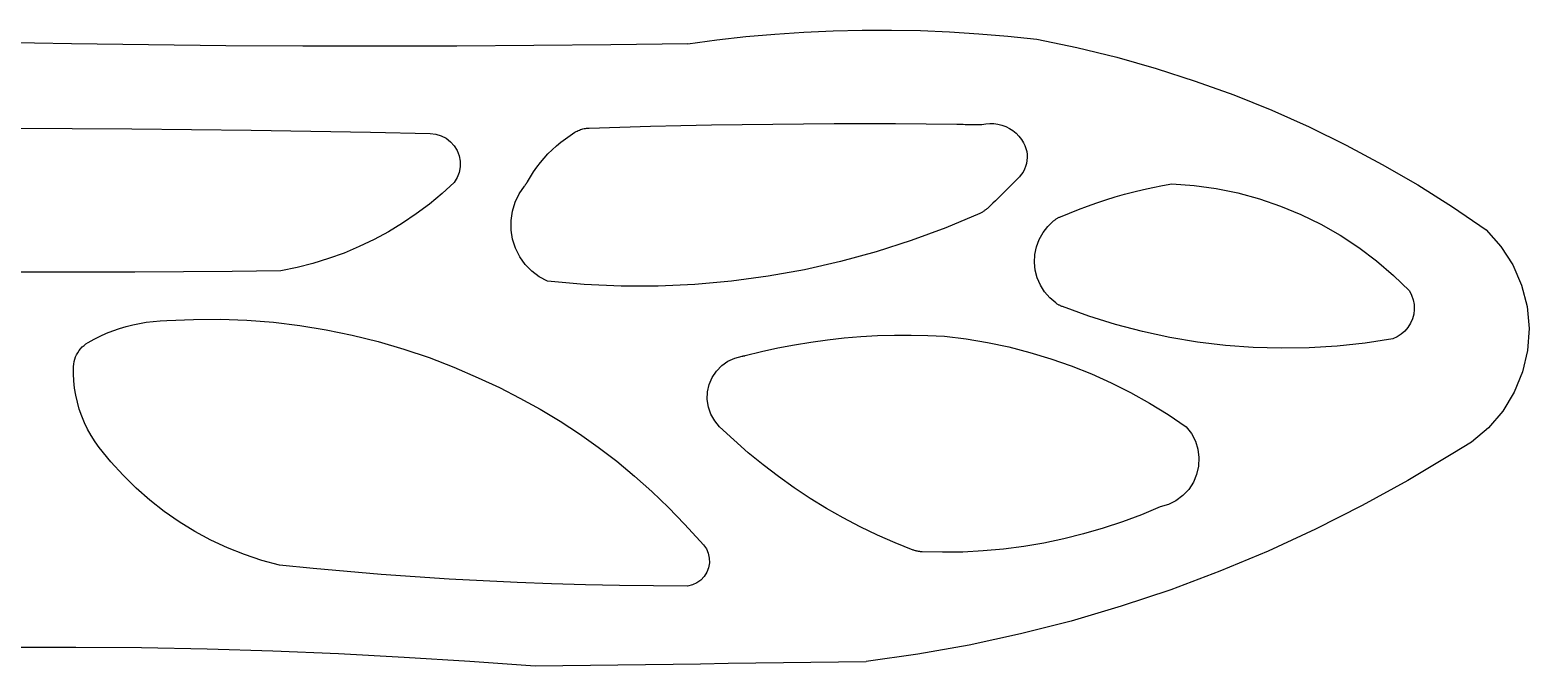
# Model space of a CAD drawing. Header units: millimetres. Extents: x -22 to 17.5, y -7.2 to 9.5.
# Drawn here: x -14.11 to -7.79, y 5.86 to 8.54 of the extents above; entities that cross this region are included whole.
import ezdxf

# ---------------------------------------------------------------- set-up
doc = ezdxf.new("R2010")
doc.units = ezdxf.units.MM
doc.header["$MEASUREMENT"] = 0
doc.layers.get('0').update_dxf_attribs({"linetype": 'CONTINUOUS', "true_color": 0xffffff})

msp = doc.modelspace()

# ---------------------------------------------------------------- linework, layer by layer
for p, q in [((-10.8477, 8.5331), (-10.7249, 8.5387)), ((-10.7249, 8.5387), (-10.6021, 8.5416)), ((-10.6021, 8.5416), (-10.4792, 8.5418)), ((-10.4792, 8.5418), (-10.3563, 8.5394)), ((-10.3563, 8.5394), (-10.2335, 8.5342)), ((-10.2335, 8.5342), (-10.1108, 8.5264)), ((-13.9357, 8.4832), (-14.2606, 8.4889)), ((-13.6109, 8.4788), (-13.9357, 8.4832)), ((-13.286, 8.4756), (-13.6109, 8.4788)), ((-12.9611, 8.4738), (-13.286, 8.4756)), ((-12.6362, 8.4732), (-12.9611, 8.4738)), ((-12.3114, 8.474), (-12.6362, 8.4732)), ((-11.9865, 8.476), (-12.3114, 8.474)), ((-11.6616, 8.4793), (-11.9865, 8.476)), ((-11.3368, 8.4839), (-11.6616, 8.4793)), ((-11.3368, 8.4839), (-11.2149, 8.5002)), ((-11.2149, 8.5002), (-11.0928, 8.5138)), ((-11.0928, 8.5138), (-10.9704, 8.5248)), ((-10.9704, 8.5248), (-10.8477, 8.5331)), ((-10.1108, 8.5264), (-9.9883, 8.5159)), ((-9.9883, 8.5159), (-9.8661, 8.5027)), ((-9.8661, 8.5027), (-9.6968, 8.4678)), ((-9.6968, 8.4678), (-9.5288, 8.4269)), ((-9.5288, 8.4269), (-9.3624, 8.3799)), ((-9.3624, 8.3799), (-9.1978, 8.327)), ((-9.1978, 8.327), (-9.0352, 8.2683)), ((-9.0352, 8.2683), (-8.8748, 8.2037)), ((-8.8748, 8.2037), (-8.7169, 8.1334)), ((-14.185, 8.129), (-13.9334, 8.1275)), ((-13.9334, 8.1275), (-13.6817, 8.1253)), ((-13.6817, 8.1253), (-13.4301, 8.1226)), ((-13.4301, 8.1226), (-13.1784, 8.1194)), ((-13.1784, 8.1194), (-12.9268, 8.1155)), ((-12.9268, 8.1155), (-12.6751, 8.1111)), ((-12.6751, 8.1111), (-12.4235, 8.1061)), ((-12.4235, 8.1061), (-12.4002, 8.1035)), ((-12.4002, 8.1035), (-12.3777, 8.0967)), ((-12.3777, 8.0967), (-12.3568, 8.0859)), ((-11.8538, 8.0841), (-11.8339, 8.0981)), ((-11.8339, 8.0981), (-11.8133, 8.1112)), ((-11.8133, 8.1112), (-11.8088, 8.1138)), ((-11.8088, 8.1138), (-11.8042, 8.1163)), ((-11.8042, 8.1163), (-11.7994, 8.1185)), ((-11.7994, 8.1185), (-11.7946, 8.1205)), ((-11.7946, 8.1205), (-11.7897, 8.1223)), ((-11.7897, 8.1223), (-11.7847, 8.1239)), ((-11.7847, 8.1239), (-11.7796, 8.1253)), ((-11.7796, 8.1253), (-11.7745, 8.1265)), ((-11.7745, 8.1265), (-11.7694, 8.1274)), ((-11.7694, 8.1274), (-11.7642, 8.1282)), ((-11.7642, 8.1282), (-11.759, 8.1287)), ((-11.759, 8.1287), (-11.7537, 8.129)), ((-11.7537, 8.129), (-11.6246, 8.133)), ((-11.6246, 8.133), (-11.4954, 8.1365)), ((-11.4954, 8.1365), (-11.3662, 8.1396)), ((-11.3662, 8.1396), (-11.2369, 8.1422)), ((-11.2369, 8.1422), (-11.1077, 8.1443)), ((-11.1077, 8.1443), (-10.9785, 8.1459)), ((-10.9785, 8.1459), (-10.8492, 8.147)), ((-10.8492, 8.147), (-10.72, 8.1477)), ((-10.72, 8.1477), (-10.5907, 8.1479)), ((-10.5907, 8.1479), (-10.4615, 8.1476)), ((-10.4615, 8.1476), (-10.3323, 8.1468)), ((-10.3323, 8.1468), (-10.203, 8.1455)), ((-10.203, 8.1455), (-10.1943, 8.1452)), ((-10.1943, 8.1452), (-10.1856, 8.1449)), ((-10.1856, 8.1449), (-10.1768, 8.1446)), ((-10.1768, 8.1446), (-10.1681, 8.1444)), ((-10.1681, 8.1444), (-10.1594, 8.1442)), ((-10.1594, 8.1442), (-10.1506, 8.144)), ((-10.1506, 8.144), (-10.1419, 8.1439)), ((-10.1419, 8.1439), (-10.1332, 8.1438)), ((-10.1332, 8.1438), (-10.1245, 8.1437)), ((-10.1245, 8.1437), (-10.1157, 8.1437)), ((-10.1157, 8.1437), (-10.107, 8.1436)), ((-10.107, 8.1436), (-10.0983, 8.1437)), ((-10.0983, 8.1437), (-10.0813, 8.1469)), ((-10.0813, 8.1469), (-10.064, 8.1483)), ((-10.064, 8.1483), (-10.0468, 8.1478)), ((-10.0468, 8.1478), (-10.0296, 8.1454)), ((-10.0296, 8.1454), (-10.0129, 8.1411)), ((-10.0129, 8.1411), (-9.9967, 8.1351)), ((-9.9967, 8.1351), (-9.9812, 8.1273)), ((-9.9812, 8.1273), (-9.9667, 8.1179)), ((-9.9667, 8.1179), (-9.9534, 8.1069)), ((-9.9534, 8.1069), (-9.9412, 8.0946)), ((-9.9412, 8.0946), (-9.9306, 8.081)), ((-8.7169, 8.1334), (-8.5616, 8.0574)), ((-12.3568, 8.0859), (-12.3382, 8.0715)), ((-12.3382, 8.0715), (-12.3225, 8.054)), ((-12.3225, 8.054), (-12.3103, 8.0339)), ((-12.3103, 8.0339), (-12.3019, 8.0119)), ((-11.9271, 8.02), (-11.9098, 8.0372)), ((-11.9098, 8.0372), (-11.8918, 8.0536)), ((-11.8918, 8.0536), (-11.8732, 8.0693)), ((-11.8732, 8.0693), (-11.8538, 8.0841)), ((-9.9306, 8.081), (-9.9214, 8.0663)), ((-9.9214, 8.0663), (-9.9158, 8.0548)), ((-9.9158, 8.0548), (-9.9115, 8.0427)), ((-9.9115, 8.0427), (-9.9084, 8.0302)), ((-9.9084, 8.0302), (-9.9067, 8.0175)), ((-8.5616, 8.0574), (-8.4091, 7.976)), ((-12.3019, 8.0119), (-12.2976, 7.9888)), ((-12.2976, 7.9653), (-12.3019, 7.9422)), ((-12.2976, 7.9888), (-12.2976, 7.9653)), ((-11.9741, 7.9641), (-11.9592, 7.9834)), ((-11.9592, 7.9834), (-11.9435, 8.002)), ((-11.9435, 8.002), (-11.9271, 8.02)), ((-9.9131, 7.9669), (-9.9179, 7.955)), ((-9.9095, 7.9792), (-9.9131, 7.9669)), ((-9.9072, 7.9919), (-9.9095, 7.9792)), ((-9.9063, 8.0047), (-9.9072, 7.9919)), ((-9.9067, 8.0175), (-9.9063, 8.0047)), ((-8.4091, 7.976), (-8.2596, 7.8891)), ((-12.3103, 7.9202), (-12.3225, 7.9001)), ((-12.3019, 7.9422), (-12.3103, 7.9202)), ((-12.0153, 7.8995), (-12.0144, 7.901)), ((-12.0144, 7.901), (-12.0135, 7.9026)), ((-12.0135, 7.9026), (-12.0013, 7.9237)), ((-12.0013, 7.9237), (-11.9881, 7.9442)), ((-11.9881, 7.9442), (-11.9741, 7.9641)), ((-9.9504, 7.9119), (-9.9613, 7.9005)), ((-9.9395, 7.9233), (-9.9504, 7.9119)), ((-9.9312, 7.9331), (-9.9395, 7.9233)), ((-9.924, 7.9437), (-9.9312, 7.9331)), ((-9.9179, 7.955), (-9.924, 7.9437)), ((-12.3736, 7.8532), (-12.427, 7.8089)), ((-12.3225, 7.9001), (-12.3736, 7.8532)), ((-12.0655, 7.8163), (-12.0481, 7.8521)), ((-12.0481, 7.8521), (-12.0256, 7.8847)), ((-12.0256, 7.8847), (-12.0244, 7.8861)), ((-12.0244, 7.8861), (-12.0233, 7.8876)), ((-12.0233, 7.8876), (-12.0223, 7.889)), ((-12.0223, 7.889), (-12.0212, 7.8904)), ((-12.0212, 7.8904), (-12.0202, 7.8919)), ((-12.0202, 7.8919), (-12.0191, 7.8934)), ((-12.0191, 7.8934), (-12.0182, 7.8949)), ((-12.0182, 7.8949), (-12.0172, 7.8964)), ((-12.0172, 7.8964), (-12.0162, 7.8979)), ((-12.0162, 7.8979), (-12.0153, 7.8995)), ((-10.0169, 7.8446), (-10.0282, 7.8337)), ((-10.0056, 7.8557), (-10.0169, 7.8446)), ((-9.9944, 7.8668), (-10.0056, 7.8557)), ((-9.9833, 7.8779), (-9.9944, 7.8668)), ((-9.9723, 7.8892), (-9.9833, 7.8779)), ((-9.9613, 7.9005), (-9.9723, 7.8892)), ((-9.5744, 7.8268), (-9.5353, 7.8388)), ((-9.5353, 7.8388), (-9.4959, 7.85)), ((-9.4959, 7.85), (-9.4563, 7.8605)), ((-9.4563, 7.8605), (-9.4164, 7.8701)), ((-9.4164, 7.8701), (-9.3764, 7.879)), ((-9.3764, 7.879), (-9.3363, 7.8871)), ((-9.3363, 7.8871), (-9.296, 7.8943)), ((-9.296, 7.8943), (-9.2025, 7.8872)), ((-9.2025, 7.8872), (-9.1097, 7.8742)), ((-9.1097, 7.8742), (-9.0178, 7.8553)), ((-9.0178, 7.8553), (-8.9274, 7.8307)), ((-8.2596, 7.8891), (-8.1133, 7.7969)), ((-12.427, 7.8089), (-12.4825, 7.7673)), ((-12.0829, 7.7391), (-12.0771, 7.7784)), ((-12.0771, 7.7784), (-12.0655, 7.8163)), ((-10.0952, 7.7752), (-10.098, 7.7736)), ((-10.0924, 7.7768), (-10.0952, 7.7752)), ((-10.0896, 7.7786), (-10.0924, 7.7768)), ((-10.0869, 7.7804), (-10.0896, 7.7786)), ((-10.0843, 7.7823), (-10.0869, 7.7804)), ((-10.0817, 7.7843), (-10.0843, 7.7823)), ((-10.0791, 7.7863), (-10.0817, 7.7843)), ((-10.0767, 7.7884), (-10.0791, 7.7863)), ((-10.0742, 7.7906), (-10.0767, 7.7884)), ((-10.0626, 7.8012), (-10.0742, 7.7906)), ((-10.0511, 7.812), (-10.0626, 7.8012)), ((-10.0396, 7.8228), (-10.0511, 7.812)), ((-10.0282, 7.8337), (-10.0396, 7.8228)), ((-9.7285, 7.771), (-9.6904, 7.7861)), ((-9.6904, 7.7861), (-9.652, 7.8004)), ((-9.652, 7.8004), (-9.6134, 7.814)), ((-9.6134, 7.814), (-9.5744, 7.8268)), ((-8.9274, 7.8307), (-8.8387, 7.8005)), ((-8.8387, 7.8005), (-8.752, 7.7646)), ((-8.1133, 7.7969), (-7.9705, 7.6995)), ((-12.5399, 7.7284), (-12.5992, 7.6924)), ((-12.4825, 7.7673), (-12.5399, 7.7284)), ((-12.0826, 7.6994), (-12.0829, 7.7391)), ((-10.1067, 7.7692), (-10.25, 7.7087)), ((-10.1038, 7.7706), (-10.1067, 7.7692)), ((-10.1009, 7.772), (-10.1038, 7.7706)), ((-10.098, 7.7736), (-10.1009, 7.772)), ((-9.8396, 7.6885), (-9.8193, 7.7147)), ((-9.8193, 7.7147), (-9.7952, 7.7376)), ((-9.7952, 7.7376), (-9.793, 7.7394)), ((-9.793, 7.7394), (-9.7908, 7.7411)), ((-9.7908, 7.7411), (-9.7885, 7.7427)), ((-9.7885, 7.7427), (-9.7861, 7.7444)), ((-9.7861, 7.7444), (-9.7838, 7.7459)), ((-9.7838, 7.7459), (-9.7814, 7.7474)), ((-9.7814, 7.7474), (-9.7789, 7.7488)), ((-9.7789, 7.7488), (-9.7765, 7.7502)), ((-9.7765, 7.7502), (-9.774, 7.7516)), ((-9.774, 7.7516), (-9.7714, 7.7528)), ((-9.7714, 7.7528), (-9.7689, 7.754)), ((-9.7689, 7.754), (-9.7663, 7.7552)), ((-9.7663, 7.7552), (-9.7285, 7.771)), ((-8.752, 7.7646), (-8.6679, 7.7234)), ((-8.6679, 7.7234), (-8.5864, 7.677)), ((-12.6602, 7.6594), (-12.7228, 7.6294)), ((-12.5992, 7.6924), (-12.6602, 7.6594)), ((-12.0763, 7.6602), (-12.0826, 7.6994)), ((-12.064, 7.6225), (-12.0763, 7.6602)), ((-10.3958, 7.6546), (-10.5438, 7.6071)), ((-10.25, 7.7087), (-10.3958, 7.6546)), ((-9.8672, 7.6283), (-9.8557, 7.6594)), ((-9.8557, 7.6594), (-9.8396, 7.6885)), ((-8.5864, 7.677), (-8.5081, 7.6255)), ((-7.9705, 7.6995), (-7.9087, 7.6303)), ((-12.7867, 7.6025), (-12.8519, 7.5788)), ((-12.7228, 7.6294), (-12.7867, 7.6025)), ((-12.0462, 7.587), (-12.064, 7.6225)), ((-12.0231, 7.5547), (-12.0462, 7.587)), ((-10.5438, 7.6071), (-10.6938, 7.5661)), ((-9.8755, 7.5626), (-9.8739, 7.5958)), ((-9.8739, 7.5958), (-9.8672, 7.6283)), ((-8.5081, 7.6255), (-8.4332, 7.5691)), ((-7.9087, 7.6303), (-7.8587, 7.5522)), ((-13.6691, 7.5224), (-13.8744, 7.5217)), ((-13.4638, 7.5236), (-13.6691, 7.5224)), ((-13.2586, 7.5252), (-13.4638, 7.5236)), ((-13.0533, 7.5272), (-13.2586, 7.5252)), ((-12.9853, 7.5411), (-13.0533, 7.5272)), ((-12.9181, 7.5583), (-12.9853, 7.5411)), ((-12.8519, 7.5788), (-12.9181, 7.5583)), ((-11.9954, 7.5262), (-12.0231, 7.5547)), ((-11.9637, 7.5024), (-11.9954, 7.5262)), ((-10.8455, 7.5319), (-10.9986, 7.5044)), ((-10.6938, 7.5661), (-10.8455, 7.5319)), ((-9.8721, 7.5296), (-9.8755, 7.5626)), ((-9.8638, 7.4975), (-9.8721, 7.5296)), ((-8.4332, 7.5691), (-8.362, 7.5082)), ((-7.8587, 7.5522), (-7.8217, 7.4671)), ((-14.0797, 7.5214), (-14.285, 7.5215)), ((-13.8744, 7.5217), (-14.0797, 7.5214)), ((-11.9287, 7.4836), (-11.9637, 7.5024)), ((-11.7738, 7.4698), (-11.9287, 7.4836)), ((-11.6185, 7.463), (-11.7738, 7.4698)), ((-11.463, 7.463), (-11.6185, 7.463)), ((-11.3076, 7.4699), (-11.463, 7.463)), ((-11.1527, 7.4837), (-11.3076, 7.4699)), ((-10.9986, 7.5044), (-11.1527, 7.4837)), ((-9.8506, 7.467), (-9.8638, 7.4975)), ((-9.833, 7.4389), (-9.8506, 7.467)), ((-8.362, 7.5082), (-8.2948, 7.4428)), ((-7.8217, 7.4671), (-7.7988, 7.3772)), ((-9.8114, 7.4137), (-9.833, 7.4389)), ((-9.7862, 7.3921), (-9.8114, 7.4137)), ((-8.2948, 7.4428), (-8.2854, 7.4248)), ((-8.2854, 7.4248), (-8.2787, 7.4055)), ((-8.2787, 7.4055), (-8.275, 7.3855)), ((-9.784, 7.3906), (-9.7862, 7.3921)), ((-9.7818, 7.389), (-9.784, 7.3906)), ((-9.7795, 7.3876), (-9.7818, 7.389)), ((-9.7773, 7.3862), (-9.7795, 7.3876)), ((-9.7749, 7.3848), (-9.7773, 7.3862)), ((-9.7726, 7.3835), (-9.7749, 7.3848)), ((-9.7702, 7.3822), (-9.7726, 7.3835)), ((-9.7679, 7.381), (-9.7702, 7.3822)), ((-9.7654, 7.3799), (-9.7679, 7.381)), ((-9.763, 7.3788), (-9.7654, 7.3799)), ((-9.7605, 7.3777), (-9.763, 7.3788)), ((-9.758, 7.3767), (-9.7605, 7.3777)), ((-9.647, 7.3366), (-9.758, 7.3767)), ((-9.5342, 7.3015), (-9.647, 7.3366)), ((-8.2765, 7.3449), (-8.2818, 7.3252)), ((-8.2743, 7.3652), (-8.2765, 7.3449)), ((-8.275, 7.3855), (-8.2743, 7.3652)), ((-7.7988, 7.3772), (-7.7904, 7.2848)), ((-13.7885, 7.2644), (-13.7614, 7.2751)), ((-13.7614, 7.2751), (-13.734, 7.2847)), ((-13.734, 7.2847), (-13.7061, 7.2931)), ((-13.7061, 7.2931), (-13.6779, 7.3002)), ((-13.6779, 7.3002), (-13.6494, 7.3062)), ((-13.6494, 7.3062), (-13.6207, 7.3109)), ((-13.6207, 7.3109), (-13.5918, 7.3144)), ((-13.5918, 7.3144), (-13.5628, 7.3166)), ((-13.5628, 7.3166), (-13.5337, 7.3176)), ((-13.5337, 7.3176), (-13.4214, 7.3229)), ((-13.4214, 7.3229), (-13.309, 7.3235)), ((-13.309, 7.3235), (-13.1967, 7.3195)), ((-13.1967, 7.3195), (-13.0846, 7.3107)), ((-13.0846, 7.3107), (-12.9731, 7.2974)), ((-12.9731, 7.2974), (-12.8621, 7.2794)), ((-12.8621, 7.2794), (-12.752, 7.2568)), ((-9.42, 7.2716), (-9.5342, 7.3015)), ((-9.3045, 7.247), (-9.42, 7.2716)), ((-8.3139, 7.2738), (-8.3293, 7.2604)), ((-8.3007, 7.2893), (-8.3139, 7.2738)), ((-8.2899, 7.3066), (-8.3007, 7.2893)), ((-8.2818, 7.3252), (-8.2899, 7.3066)), ((-7.7904, 7.2848), (-7.7968, 7.1922)), ((-13.8977, 7.1993), (-13.8907, 7.2067)), ((-13.8907, 7.2067), (-13.8832, 7.2136)), ((-13.8832, 7.2136), (-13.8751, 7.2198)), ((-13.8751, 7.2198), (-13.8665, 7.2253)), ((-13.8665, 7.2253), (-13.8411, 7.2394)), ((-13.8411, 7.2394), (-13.815, 7.2525)), ((-13.815, 7.2525), (-13.7885, 7.2644)), ((-12.752, 7.2568), (-12.6429, 7.2296)), ((-12.6429, 7.2296), (-12.5351, 7.198)), ((-10.9575, 7.2027), (-10.8881, 7.216)), ((-10.8881, 7.216), (-10.8184, 7.2274)), ((-10.8184, 7.2274), (-10.7484, 7.237)), ((-10.7484, 7.237), (-10.6781, 7.2448)), ((-10.6781, 7.2448), (-10.6077, 7.2507)), ((-10.6077, 7.2507), (-10.5371, 7.2547)), ((-10.5371, 7.2547), (-10.4665, 7.2568)), ((-10.4665, 7.2568), (-10.3958, 7.2571)), ((-10.3958, 7.2571), (-10.3252, 7.2555)), ((-10.3252, 7.2555), (-10.2546, 7.252)), ((-10.2546, 7.252), (-10.1637, 7.2407)), ((-10.1637, 7.2407), (-10.0733, 7.2256)), ((-10.0733, 7.2256), (-9.9836, 7.2066)), ((-9.9836, 7.2066), (-9.8949, 7.1838)), ((-9.1881, 7.2276), (-9.3045, 7.247)), ((-9.0708, 7.2135), (-9.1881, 7.2276)), ((-8.9531, 7.2047), (-9.0708, 7.2135)), ((-8.5991, 7.2106), (-8.717, 7.2032)), ((-8.4817, 7.2232), (-8.5991, 7.2106)), ((-8.365, 7.2412), (-8.4817, 7.2232)), ((-8.3464, 7.2495), (-8.365, 7.2412)), ((-8.3293, 7.2604), (-8.3464, 7.2495)), ((-13.9262, 7.1349), (-13.9245, 7.145)), ((-13.9245, 7.145), (-13.922, 7.1548)), ((-13.922, 7.1548), (-13.9186, 7.1645)), ((-13.9186, 7.1645), (-13.9145, 7.1738)), ((-13.9145, 7.1738), (-13.9096, 7.1827)), ((-13.9096, 7.1827), (-13.904, 7.1913)), ((-13.904, 7.1913), (-13.8977, 7.1993)), ((-12.5351, 7.198), (-12.4287, 7.1618)), ((-12.4287, 7.1618), (-12.3238, 7.1213)), ((-11.1945, 7.1283), (-11.1682, 7.1468)), ((-11.1682, 7.1468), (-11.1389, 7.1602)), ((-11.1389, 7.1602), (-11.1077, 7.168)), ((-11.1077, 7.168), (-11.1056, 7.1683)), ((-11.1056, 7.1683), (-11.1035, 7.1687)), ((-11.1035, 7.1687), (-11.1014, 7.1691)), ((-11.1014, 7.1691), (-11.0993, 7.1695)), ((-11.0993, 7.1695), (-11.0972, 7.17)), ((-11.0972, 7.17), (-11.0951, 7.1705)), ((-11.0951, 7.1705), (-11.0265, 7.1875)), ((-11.0265, 7.1875), (-10.9575, 7.2027)), ((-9.8949, 7.1838), (-9.8072, 7.1572)), ((-9.8072, 7.1572), (-9.7207, 7.1269)), ((-8.8351, 7.2013), (-8.9531, 7.2047)), ((-8.717, 7.2032), (-8.8351, 7.2013)), ((-7.7968, 7.1922), (-7.8179, 7.1019)), ((-13.9275, 7.0942), (-13.9271, 7.1247)), ((-13.9261, 7.0638), (-13.9275, 7.0942)), ((-13.9271, 7.1247), (-13.9262, 7.1349)), ((-12.3238, 7.1213), (-12.2208, 7.0765)), ((-11.2349, 7.0785), (-11.217, 7.1052)), ((-11.217, 7.1052), (-11.1945, 7.1283)), ((-9.7207, 7.1269), (-9.6356, 7.093)), ((-9.6356, 7.093), (-9.552, 7.0554)), ((-7.8179, 7.1019), (-7.853, 7.016)), ((-13.923, 7.0335), (-13.9261, 7.0638)), ((-13.9181, 7.0034), (-13.923, 7.0335)), ((-12.2208, 7.0765), (-12.1321, 7.0357)), ((-12.1321, 7.0357), (-12.0451, 6.9917)), ((-11.2555, 6.9852), (-11.2545, 7.0174)), ((-11.2545, 7.0174), (-11.2475, 7.0488)), ((-11.2475, 7.0488), (-11.2349, 7.0785)), ((-9.552, 7.0554), (-9.4701, 7.0143)), ((-13.9115, 6.9736), (-13.9181, 7.0034)), ((-13.9032, 6.9443), (-13.9115, 6.9736)), ((-12.0451, 6.9917), (-11.9597, 6.9445)), ((-11.2507, 6.9534), (-11.2555, 6.9852)), ((-11.24, 6.923), (-11.2507, 6.9534)), ((-9.4701, 7.0143), (-9.39, 6.9698)), ((-9.39, 6.9698), (-9.3119, 6.9219)), ((-7.853, 7.016), (-7.9014, 6.9369)), ((-13.8932, 6.9155), (-13.9032, 6.9443)), ((-13.8815, 6.8873), (-13.8932, 6.9155)), ((-11.9597, 6.9445), (-11.8761, 6.8942)), ((-11.8761, 6.8942), (-11.7945, 6.8408)), ((-11.224, 6.8951), (-11.24, 6.923)), ((-11.2031, 6.8706), (-11.224, 6.8951)), ((-9.3119, 6.9219), (-9.2359, 6.8706)), ((-7.9014, 6.9369), (-7.9617, 6.8664)), ((-13.8682, 6.8599), (-13.8815, 6.8873)), ((-13.8533, 6.8332), (-13.8682, 6.8599)), ((-13.837, 6.8075), (-13.8533, 6.8332)), ((-11.7945, 6.8408), (-11.7148, 6.7844)), ((-11.144, 6.815), (-11.2031, 6.8706)), ((-9.2359, 6.8706), (-9.2139, 6.8422)), ((-9.2139, 6.8422), (-9.1973, 6.8104)), ((-7.9617, 6.8664), (-8.0325, 6.8064)), ((-13.8191, 6.7828), (-13.837, 6.8075)), ((-13.7705, 6.723), (-13.8191, 6.7828)), ((-11.7148, 6.7844), (-11.6373, 6.7252)), ((-11.083, 6.7615), (-11.144, 6.815)), ((-9.1973, 6.8104), (-9.1865, 6.7762)), ((-9.1865, 6.7762), (-9.182, 6.7405)), ((-8.0325, 6.8064), (-8.1119, 6.7584)), ((-13.7186, 6.6661), (-13.7705, 6.723)), ((-11.6373, 6.7252), (-11.5621, 6.6631)), ((-11.0202, 6.7101), (-11.083, 6.7615)), ((-10.9557, 6.6608), (-11.0202, 6.7101)), ((-9.1837, 6.7047), (-9.1918, 6.6697)), ((-9.182, 6.7405), (-9.1837, 6.7047)), ((-8.1119, 6.7584), (-8.3009, 6.6449)), ((-13.6636, 6.6122), (-13.7186, 6.6661)), ((-11.5621, 6.6631), (-11.4892, 6.5983)), ((-10.8896, 6.6138), (-10.9557, 6.6608)), ((-9.1918, 6.6697), (-9.2058, 6.6366)), ((-8.3009, 6.6449), (-8.4938, 6.5383)), ((-13.6057, 6.5614), (-13.6636, 6.6122)), ((-11.4892, 6.5983), (-11.4187, 6.5308)), ((-10.8219, 6.5691), (-10.8896, 6.6138)), ((-9.2502, 6.5805), (-9.279, 6.5591)), ((-9.2255, 6.6066), (-9.2502, 6.5805)), ((-9.2058, 6.6366), (-9.2255, 6.6066)), ((-13.5449, 6.5141), (-13.6057, 6.5614)), ((-13.4816, 6.4702), (-13.5449, 6.5141)), ((-11.4187, 6.5308), (-11.3508, 6.4608)), ((-10.7527, 6.5267), (-10.8219, 6.5691)), ((-10.6821, 6.4867), (-10.7527, 6.5267)), ((-9.3457, 6.5331), (-9.4249, 6.5)), ((-9.3112, 6.5432), (-9.3457, 6.5331)), ((-9.279, 6.5591), (-9.3112, 6.5432)), ((-8.4938, 6.5383), (-8.6906, 6.4389)), ((-13.4159, 6.43), (-13.4816, 6.4702)), ((-11.3508, 6.4608), (-11.2855, 6.3883)), ((-10.6101, 6.4491), (-10.6821, 6.4867)), ((-10.537, 6.4141), (-10.6101, 6.4491)), ((-9.5052, 6.4699), (-9.5867, 6.4428)), ((-9.4249, 6.5), (-9.5052, 6.4699)), ((-13.3481, 6.3935), (-13.4159, 6.43)), ((-13.2783, 6.3609), (-13.3481, 6.3935)), ((-11.2855, 6.3883), (-11.2708, 6.3738)), ((-10.4626, 6.3815), (-10.537, 6.4141)), ((-9.7525, 6.3982), (-9.8365, 6.3807)), ((-9.6692, 6.419), (-9.7525, 6.3982)), ((-9.5867, 6.4428), (-9.6692, 6.419)), ((-8.6906, 6.4389), (-8.8908, 6.3466)), ((-13.2068, 6.3323), (-13.2783, 6.3609)), ((-13.1337, 6.3078), (-13.2068, 6.3323)), ((-11.2708, 6.3738), (-11.2592, 6.3568)), ((-11.2592, 6.3568), (-11.2511, 6.3378)), ((-11.2511, 6.3378), (-11.2468, 6.3177)), ((-10.3872, 6.3515), (-10.4626, 6.3815)), ((-10.3842, 6.3504), (-10.3872, 6.3515)), ((-10.3811, 6.3494), (-10.3842, 6.3504)), ((-10.378, 6.3484), (-10.3811, 6.3494)), ((-10.3748, 6.3476), (-10.378, 6.3484)), ((-10.3717, 6.3468), (-10.3748, 6.3476)), ((-10.3685, 6.3461), (-10.3717, 6.3468)), ((-10.3653, 6.3455), (-10.3685, 6.3461)), ((-10.3621, 6.345), (-10.3653, 6.3455)), ((-10.3588, 6.3445), (-10.3621, 6.345)), ((-10.3556, 6.3442), (-10.3588, 6.3445)), ((-10.3524, 6.3439), (-10.3556, 6.3442)), ((-10.3491, 6.3437), (-10.3524, 6.3439)), ((-10.2633, 6.3417), (-10.3491, 6.3437)), ((-10.1775, 6.343), (-10.2633, 6.3417)), ((-10.0917, 6.3475), (-10.1775, 6.343)), ((-10.0063, 6.3553), (-10.0917, 6.3475)), ((-9.9211, 6.3664), (-10.0063, 6.3553)), ((-9.8365, 6.3807), (-9.9211, 6.3664)), ((-8.8908, 6.3466), (-9.0943, 6.2618)), ((-13.0595, 6.2875), (-13.1337, 6.3078)), ((-12.9165, 6.2733), (-13.0595, 6.2875)), ((-12.7734, 6.2603), (-12.9165, 6.2733)), ((-12.6301, 6.2487), (-12.7734, 6.2603)), ((-11.25, 6.2768), (-11.2575, 6.2575)), ((-11.2464, 6.2971), (-11.25, 6.2768)), ((-11.2468, 6.3177), (-11.2464, 6.2971)), ((-9.0943, 6.2618), (-9.3007, 6.1844)), ((-12.4868, 6.2382), (-12.6301, 6.2487)), ((-12.3434, 6.229), (-12.4868, 6.2382)), ((-12.2, 6.2211), (-12.3434, 6.229)), ((-12.0564, 6.2144), (-12.2, 6.2211)), ((-11.9128, 6.209), (-12.0564, 6.2144)), ((-11.7692, 6.2048), (-11.9128, 6.209)), ((-11.6255, 6.2019), (-11.7692, 6.2048)), ((-11.4819, 6.2002), (-11.6255, 6.2019)), ((-11.3382, 6.1998), (-11.4819, 6.2002)), ((-11.3181, 6.2046), (-11.3382, 6.1998)), ((-11.2994, 6.2131), (-11.3181, 6.2046)), ((-11.2826, 6.2251), (-11.2994, 6.2131)), ((-11.2685, 6.2401), (-11.2826, 6.2251)), ((-11.2575, 6.2575), (-11.2685, 6.2401)), ((-9.3007, 6.1844), (-9.5098, 6.1145)), ((-9.5098, 6.1145), (-9.7213, 6.0523)), ((-9.7213, 6.0523), (-9.9349, 5.9979)), ((-14.1949, 5.9422), (-13.9179, 5.9428)), ((-13.9179, 5.9428), (-13.6409, 5.9404)), ((-10.1504, 5.9513), (-10.3674, 5.9126)), ((-9.9349, 5.9979), (-10.1504, 5.9513)), ((-13.6409, 5.9404), (-13.3639, 5.9349)), ((-13.3639, 5.9349), (-13.087, 5.9265)), ((-13.087, 5.9265), (-12.8103, 5.9151)), ((-12.8103, 5.9151), (-12.5336, 5.9007)), ((-12.5336, 5.9007), (-12.2572, 5.8833)), ((-12.2572, 5.8833), (-11.9809, 5.8629)), ((-10.9345, 5.8773), (-10.8182, 5.8788)), ((-10.8182, 5.8788), (-10.7019, 5.8803)), ((-10.7019, 5.8803), (-10.5857, 5.8818)), ((-10.3674, 5.9126), (-10.5857, 5.8818)), ((-11.9809, 5.8629), (-11.8646, 5.8646)), ((-11.8646, 5.8646), (-11.7484, 5.8663)), ((-11.7484, 5.8663), (-11.6321, 5.8679)), ((-11.6321, 5.8679), (-11.5158, 5.8696)), ((-11.5158, 5.8696), (-11.3996, 5.8712)), ((-11.3996, 5.8712), (-11.2833, 5.8727)), ((-11.2833, 5.8727), (-11.167, 5.8743)), ((-11.167, 5.8743), (-11.0508, 5.8758)), ((-11.0508, 5.8758), (-10.9345, 5.8773))]:
    msp.add_line(p, q)

doc.saveas('drawing.dxf')
